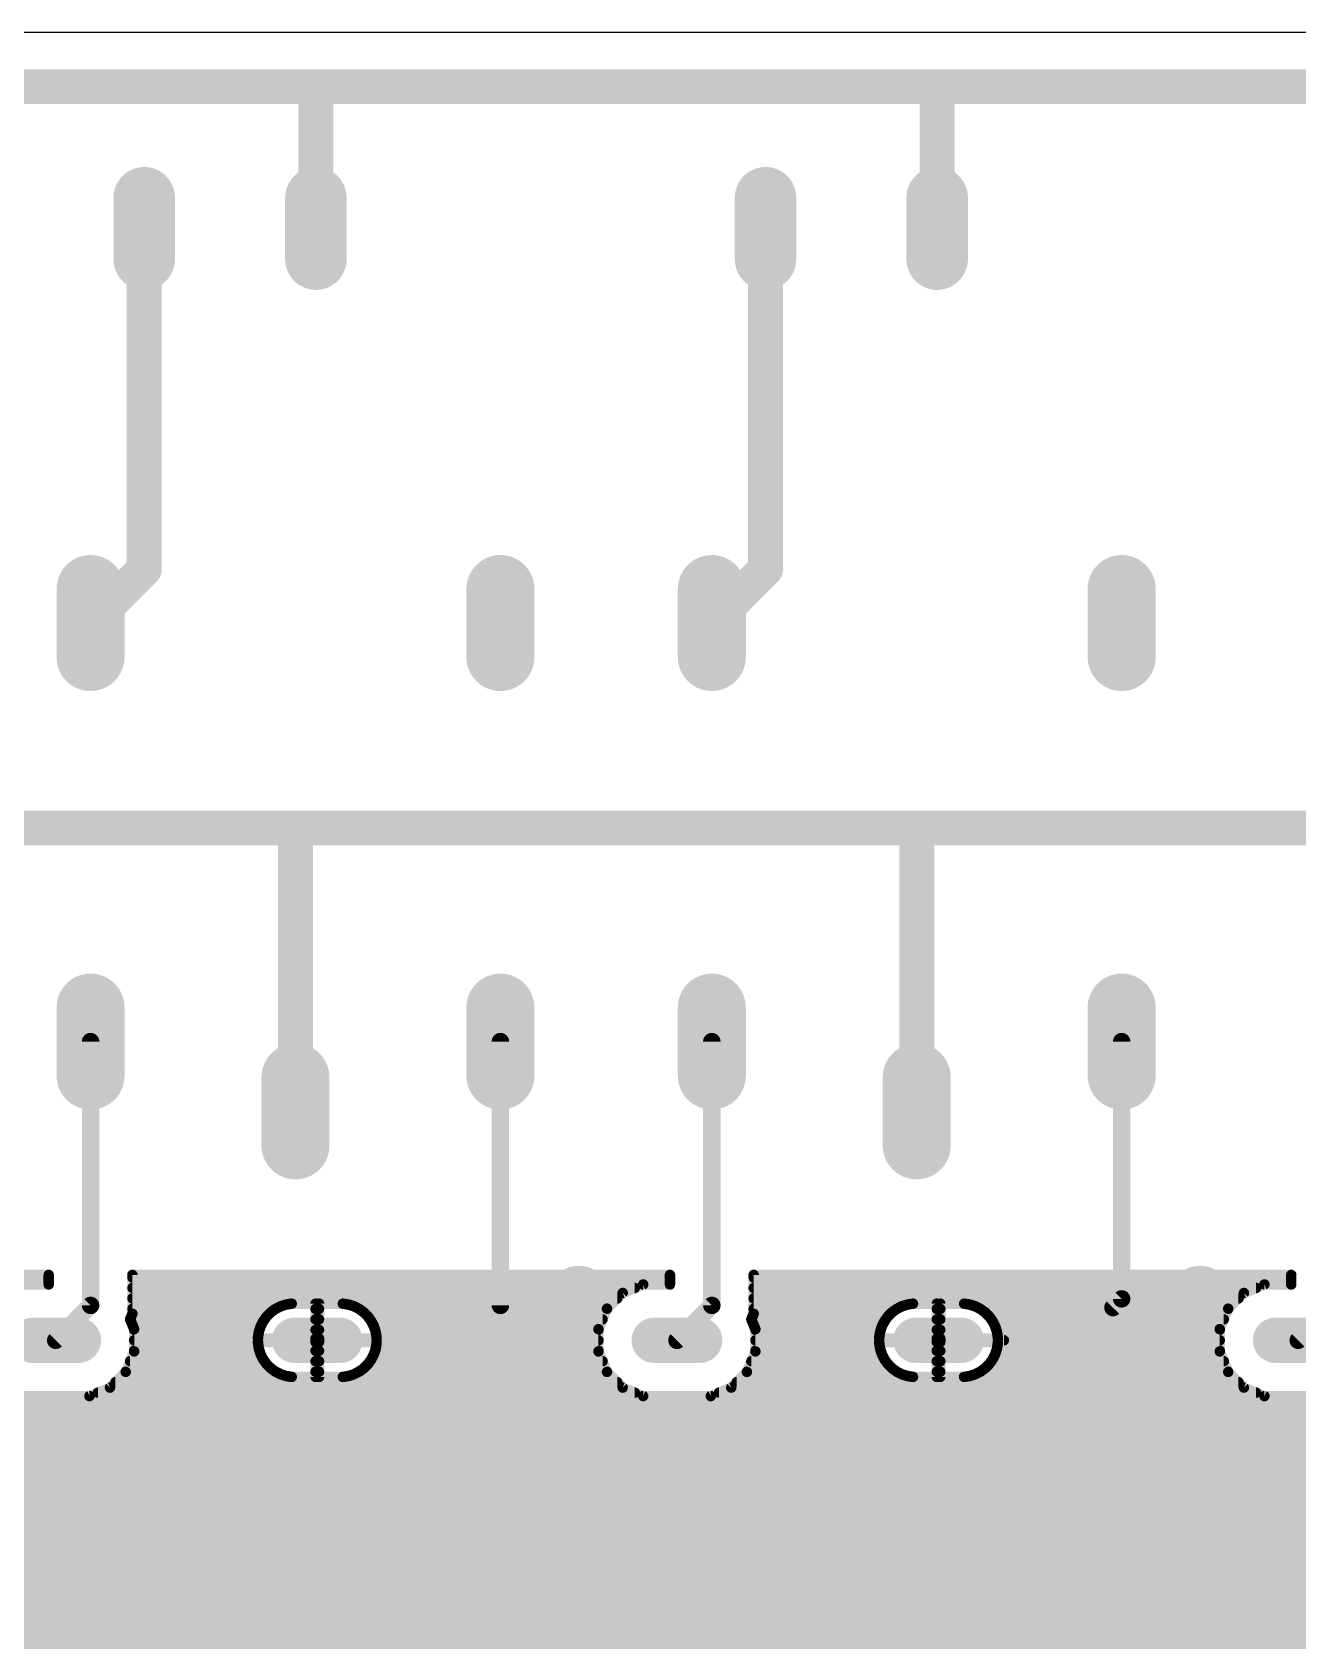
# Model space of a CAD drawing. Header units: millimetres. Extents: x 0 to 653, y 0 to 287.
# Drawn here: x 43.45 to 80.31, y 142.81 to 189.75 of the extents above; entities that cross this region are included whole.
import ezdxf

# ---------------------------------------------------------------- set-up
doc = ezdxf.new("R2010")
doc.units = ezdxf.units.MM
for name, color, linetype in [('16', 7, 'Continuous'), ('17', 7, 'Continuous'), ('18', 7, 'Continuous'), ('20', 7, 'Continuous')]:
    doc.layers.add(name, color=color, linetype=linetype)

# ---------------------------------------------------------------- blocks, each defined once
blk = doc.blocks.new('LONGP100')
at = {"const_width": 1}
blk.add_lwpolyline([(-0.5, 0), (0.5, 0)], dxfattribs=at)
at = {"const_width": 0.5}
for points in [[(-0.5, 0.25, 1), (-0.5, -0.25)], [(0.5, -0.25, 1), (0.5, 0.25)]]:
    blk.add_lwpolyline(points, format="xyb", dxfattribs=at)
blk = doc.blocks.new('ROUNDV')
at = {"const_width": 0.5}
blk.add_lwpolyline([(0, -0.25, 1), (0, 0.25, 1), (0, -0.25)], format="xyb", dxfattribs=at)

msp = doc.modelspace()

# ---------------------------------------------------------------- linework, layer by layer
at = {"layer": '16'}
for points, const_width in [([(33.972, 188.163), (51.752, 188.163)], 1.016), ([(51.712, 188.123), (51.752, 188.163)], 1.016), ([(51.712, 184.035), (51.712, 188.123)], 1.016), ([(51.752, 188.163), (69.85, 188.163)], 1.016), ([(69.81, 188.123), (69.85, 188.163)], 1.016), ([(69.81, 184.035), (69.81, 188.123)], 1.016), ([(69.85, 188.163), (88.265, 188.163)], 1.016), ([(46.712, 174.106), (46.712, 184.035)], 1.016), ([(64.81, 174.106), (64.81, 184.035)], 1.016), ([(45.148, 172.542), (46.712, 174.106)], 1.016), ([(63.246, 172.542), (64.81, 174.106)], 1.016), ([(33.02, 166.573), (51.117, 166.573)], 1.016), ([(51.117, 166.573), (69.215, 166.573)], 1.016), ([(51.117, 158.318), (51.117, 166.573)], 1.016), ([(69.215, 166.573), (87.312, 166.573)], 1.016), ([(69.215, 158.318), (69.215, 166.573)], 1.016), ([(45.148, 160.35), (45.148, 152.666)], 0.508), ([(57.087, 160.35), (57.087, 152.666)], 0.508), ([(63.246, 160.35), (63.246, 152.666)], 0.508), ([(75.184, 160.35), (75.184, 152.857)], 0.508), ([(43.929, 153.555), (28.27, 153.555)], 0.305), ([(28.27, 153.479), (43.929, 153.479)], 0.305), ([(43.929, 153.276), (43.929, 153.555)], 0.305), ([(62.027, 153.555), (46.368, 153.555)], 0.305), ([(46.368, 153.555), (46.368, 152.424)], 0.305), ([(46.368, 153.479), (62.027, 153.479)], 0.305), ([(62.027, 153.276), (62.027, 153.555)], 0.305), ([(80.124, 153.555), (64.465, 153.555)], 0.305), ([(64.465, 153.555), (64.465, 152.424)], 0.305), ([(64.465, 153.479), (80.124, 153.479)], 0.305), ([(80.124, 153.276), (80.124, 153.555)], 0.305), ([(43.149, 153.276), (43.929, 153.276)], 0.305), ([(46.368, 153.174), (61.001, 153.174)], 0.305), ([(60.191, 152.571), (60.649, 153.028)], 0.305), ([(60.649, 153.028), (61.246, 153.276)], 0.305), ([(61.246, 153.276), (62.027, 153.276)], 0.305), ([(64.465, 153.174), (79.099, 153.174)], 0.305), ([(75.184, 152.857), (74.93, 152.603)], 0.508), ([(78.289, 152.571), (78.746, 153.028)], 0.305), ([(78.746, 153.028), (79.344, 153.276)], 0.305), ([(79.344, 153.276), (80.124, 153.276)], 0.305), ([(45.148, 152.666), (44.133, 151.65)], 0.508), ([(46.368, 152.424), (46.3, 152.26)], 0.305), ([(46.368, 152.869), (60.49, 152.869)], 0.305), ([(46.368, 152.565), (50.537, 152.565)], 0.305), ([(50.278, 152.345), (50.397, 152.464)], 0.305), ([(50.397, 152.464), (50.533, 152.563)], 0.305), ([(50.533, 152.563), (50.683, 152.639)], 0.305), ([(50.683, 152.639), (50.842, 152.691)], 0.305), ([(50.842, 152.691), (51.008, 152.717)], 0.305), ([(51.008, 152.717), (51.702, 152.717)], 0.305), ([(51.702, 152.717), (51.702, 151.701)], 0.305), ([(51.702, 152.565), (51.803, 152.565)], 0.305), ([(51.803, 151.701), (51.803, 152.717)], 0.305), ([(51.803, 152.717), (52.497, 152.717)], 0.305), ([(52.497, 152.717), (52.663, 152.691)], 0.305), ([(52.663, 152.691), (52.822, 152.639)], 0.305), ([(52.822, 152.639), (52.972, 152.563)], 0.305), ([(52.968, 152.565), (60.189, 152.565)], 0.305), ([(52.972, 152.563), (53.108, 152.464)], 0.305), ([(53.108, 152.464), (53.227, 152.345)], 0.305), ([(59.944, 151.974), (60.191, 152.571)], 0.305), ([(63.246, 152.666), (62.23, 151.65)], 0.508), ([(64.465, 152.424), (64.397, 152.26)], 0.305), ([(64.465, 152.869), (78.587, 152.869)], 0.305), ([(64.465, 152.565), (68.634, 152.565)], 0.305), ([(68.376, 152.345), (68.495, 152.464)], 0.305), ([(68.495, 152.464), (68.63, 152.563)], 0.305), ([(68.63, 152.563), (68.78, 152.639)], 0.305), ([(68.78, 152.639), (68.94, 152.691)], 0.305), ([(68.94, 152.691), (69.106, 152.717)], 0.305), ([(69.106, 152.717), (69.799, 152.717)], 0.305), ([(69.799, 152.717), (69.799, 151.701)], 0.305), ([(69.799, 152.565), (69.901, 152.565)], 0.305), ([(69.901, 151.701), (69.901, 152.717)], 0.305), ([(69.901, 152.717), (70.594, 152.717)], 0.305), ([(70.594, 152.717), (70.76, 152.691)], 0.305), ([(70.76, 152.691), (70.92, 152.639)], 0.305), ([(70.92, 152.639), (71.07, 152.563)], 0.305), ([(71.066, 152.565), (78.286, 152.565)], 0.305), ([(71.07, 152.563), (71.205, 152.464)], 0.305), ([(71.205, 152.464), (71.324, 152.345)], 0.305), ([(78.041, 151.974), (78.289, 152.571)], 0.305), ([(81.344, 152.666), (80.328, 151.65)], 0.508), ([(46.3, 152.26), (46.419, 151.974)], 0.305), ([(46.3, 152.26), (50.216, 152.26)], 0.305), ([(46.419, 151.974), (46.419, 151.327)], 0.305), ([(46.419, 151.955), (50.069, 151.955)], 0.305), ([(50.052, 151.9), (50.103, 152.06)], 0.305), ([(50.103, 152.06), (50.18, 152.209)], 0.305), ([(50.18, 152.209), (50.278, 152.345)], 0.305), ([(51.702, 152.26), (51.803, 152.26)], 0.305), ([(51.702, 151.955), (51.803, 151.955)], 0.305), ([(53.227, 152.345), (53.325, 152.209)], 0.305), ([(53.289, 152.26), (60.063, 152.26)], 0.305), ([(53.325, 152.209), (53.401, 152.06)], 0.305), ([(53.401, 152.06), (53.453, 151.9)], 0.305), ([(53.436, 151.955), (59.944, 151.955)], 0.305), ([(59.944, 151.327), (59.944, 151.974)], 0.305), ([(64.397, 152.26), (64.516, 151.974)], 0.305), ([(64.397, 152.26), (68.314, 152.26)], 0.305), ([(64.516, 151.974), (64.516, 151.327)], 0.305), ([(64.516, 151.955), (68.167, 151.955)], 0.305), ([(68.149, 151.9), (68.201, 152.06)], 0.305), ([(68.201, 152.06), (68.277, 152.209)], 0.305), ([(68.277, 152.209), (68.376, 152.345)], 0.305), ([(69.799, 152.26), (69.901, 152.26)], 0.305), ([(69.799, 151.955), (69.901, 151.955)], 0.305), ([(71.324, 152.345), (71.423, 152.209)], 0.305), ([(71.386, 152.26), (78.16, 152.26)], 0.305), ([(71.423, 152.209), (71.499, 152.06)], 0.305), ([(71.499, 152.06), (71.551, 151.9)], 0.305), ([(71.533, 151.955), (78.041, 151.955)], 0.305), ([(78.041, 151.327), (78.041, 151.974)], 0.305), ([(46.419, 151.65), (51.702, 151.65)], 0.305), ([(50.025, 151.734), (50.052, 151.9)], 0.305), ([(50.025, 151.701), (50.025, 151.734)], 0.305), ([(51.702, 151.701), (50.025, 151.701)], 0.305), ([(50.025, 151.566), (50.025, 151.599)], 0.305), ([(50.025, 151.599), (51.702, 151.599)], 0.305), ([(50.052, 151.4), (50.025, 151.566)], 0.305), ([(51.702, 151.599), (51.702, 151.701)], 0.305), ([(51.702, 151.701), (51.803, 151.701)], 0.305), ([(51.803, 151.599), (51.702, 151.599)], 0.305), ([(51.702, 151.599), (51.702, 150.583)], 0.305), ([(53.48, 151.701), (51.803, 151.701)], 0.305), ([(51.803, 151.701), (51.803, 151.599)], 0.305), ([(51.803, 151.65), (59.944, 151.65)], 0.305), ([(51.803, 151.599), (53.48, 151.599)], 0.305), ([(51.803, 150.583), (51.803, 151.599)], 0.305), ([(53.453, 151.9), (53.48, 151.734)], 0.305), ([(53.48, 151.566), (53.453, 151.4)], 0.305), ([(53.48, 151.734), (53.48, 151.701)], 0.305), ([(53.48, 151.599), (53.48, 151.566)], 0.305), ([(64.516, 151.65), (69.799, 151.65)], 0.305), ([(68.123, 151.734), (68.149, 151.9)], 0.305), ([(68.123, 151.701), (68.123, 151.734)], 0.305), ([(69.799, 151.701), (68.123, 151.701)], 0.305), ([(68.123, 151.566), (68.123, 151.599)], 0.305), ([(68.123, 151.599), (69.799, 151.599)], 0.305), ([(68.149, 151.4), (68.123, 151.566)], 0.305), ([(69.799, 151.599), (69.799, 151.701)], 0.305), ([(69.799, 151.701), (69.901, 151.701)], 0.305), ([(69.901, 151.599), (69.799, 151.599)], 0.305), ([(69.799, 151.599), (69.799, 150.583)], 0.305), ([(69.85, 151.65), (71.755, 151.65)], 0.305), ([(71.577, 151.701), (69.901, 151.701)], 0.305), ([(69.901, 151.701), (69.901, 151.599)], 0.305), ([(69.901, 151.65), (78.041, 151.65)], 0.305), ([(69.901, 151.599), (71.577, 151.599)], 0.305), ([(69.901, 150.583), (69.901, 151.599)], 0.305), ([(71.551, 151.9), (71.577, 151.734)], 0.305), ([(71.577, 151.566), (71.551, 151.4)], 0.305), ([(71.577, 151.734), (71.577, 151.701)], 0.305), ([(71.577, 151.599), (71.577, 151.566)], 0.305), ([(46.419, 151.327), (46.171, 150.729)], 0.305), ([(46.3, 151.041), (50.216, 151.041)], 0.305), ([(46.419, 151.345), (50.069, 151.345)], 0.305), ([(50.103, 151.241), (50.052, 151.4)], 0.305), ([(50.18, 151.091), (50.103, 151.241)], 0.305), ([(50.278, 150.955), (50.18, 151.091)], 0.305), ([(51.702, 151.345), (51.803, 151.345)], 0.305), ([(51.702, 151.041), (51.803, 151.041)], 0.305), ([(53.325, 151.091), (53.227, 150.955)], 0.305), ([(53.289, 151.041), (60.063, 151.041)], 0.305), ([(53.401, 151.241), (53.325, 151.091)], 0.305), ([(53.453, 151.4), (53.401, 151.241)], 0.305), ([(53.436, 151.345), (59.944, 151.345)], 0.305), ([(60.191, 150.729), (59.944, 151.327)], 0.305), ([(64.516, 151.327), (64.269, 150.729)], 0.305), ([(64.397, 151.041), (68.314, 151.041)], 0.305), ([(64.516, 151.345), (68.167, 151.345)], 0.305), ([(68.201, 151.241), (68.149, 151.4)], 0.305), ([(68.277, 151.091), (68.201, 151.241)], 0.305), ([(68.376, 150.955), (68.277, 151.091)], 0.305), ([(69.799, 151.345), (69.901, 151.345)], 0.305), ([(69.799, 151.041), (69.901, 151.041)], 0.305), ([(71.423, 151.091), (71.324, 150.955)], 0.305), ([(71.386, 151.041), (78.16, 151.041)], 0.305), ([(71.499, 151.241), (71.423, 151.091)], 0.305), ([(71.551, 151.4), (71.499, 151.241)], 0.305), ([(71.533, 151.345), (78.041, 151.345)], 0.305), ([(78.289, 150.729), (78.041, 151.327)], 0.305), ([(46.171, 150.729), (45.714, 150.272)], 0.305), ([(46.174, 150.736), (50.537, 150.736)], 0.305), ([(50.397, 150.836), (50.278, 150.955)], 0.305), ([(50.533, 150.738), (50.397, 150.836)], 0.305), ([(50.683, 150.662), (50.533, 150.738)], 0.305), ([(50.842, 150.61), (50.683, 150.662)], 0.305), ([(51.008, 150.583), (50.842, 150.61)], 0.305), ([(51.702, 150.583), (51.008, 150.583)], 0.305), ([(51.702, 150.736), (51.803, 150.736)], 0.305), ([(52.497, 150.583), (51.803, 150.583)], 0.305), ([(52.663, 150.61), (52.497, 150.583)], 0.305), ([(52.822, 150.662), (52.663, 150.61)], 0.305), ([(52.972, 150.738), (52.822, 150.662)], 0.305), ([(52.968, 150.736), (60.189, 150.736)], 0.305), ([(53.108, 150.836), (52.972, 150.738)], 0.305), ([(53.227, 150.955), (53.108, 150.836)], 0.305), ([(60.649, 150.272), (60.191, 150.729)], 0.305), ([(64.269, 150.729), (63.811, 150.272)], 0.305), ([(64.271, 150.736), (68.634, 150.736)], 0.305), ([(68.495, 150.836), (68.376, 150.955)], 0.305), ([(68.63, 150.738), (68.495, 150.836)], 0.305), ([(68.78, 150.662), (68.63, 150.738)], 0.305), ([(68.94, 150.61), (68.78, 150.662)], 0.305), ([(69.106, 150.583), (68.94, 150.61)], 0.305), ([(69.799, 150.583), (69.106, 150.583)], 0.305), ([(69.799, 150.736), (69.901, 150.736)], 0.305), ([(70.594, 150.583), (69.901, 150.583)], 0.305), ([(70.76, 150.61), (70.594, 150.583)], 0.305), ([(70.92, 150.662), (70.76, 150.61)], 0.305), ([(71.07, 150.738), (70.92, 150.662)], 0.305), ([(71.066, 150.736), (78.286, 150.736)], 0.305), ([(71.205, 150.836), (71.07, 150.738)], 0.305), ([(71.324, 150.955), (71.205, 150.836)], 0.305), ([(78.746, 150.272), (78.289, 150.729)], 0.305), ([(45.714, 150.272), (45.116, 150.025)], 0.305), ([(45.361, 150.126), (61.001, 150.126)], 0.305), ([(45.873, 150.431), (60.49, 150.431)], 0.305), ([(61.246, 150.025), (60.649, 150.272)], 0.305), ([(63.811, 150.272), (63.214, 150.025)], 0.305), ([(63.459, 150.126), (79.099, 150.126)], 0.305), ([(63.97, 150.431), (78.587, 150.431)], 0.305), ([(79.344, 150.025), (78.746, 150.272)], 0.305), ([(1.168, 149.821), (167.958, 149.821)], 0.305), ([(45.116, 150.025), (43.149, 150.025)], 0.305), ([(63.214, 150.025), (61.246, 150.025)], 0.305), ([(81.311, 150.025), (79.344, 150.025)], 0.305), ([(6.188, 149.517), (167.958, 149.517)], 0.305), ([(6.493, 149.212), (167.958, 149.212)], 0.305), ([(6.693, 148.907), (167.958, 148.907)], 0.305), ([(6.693, 148.602), (167.958, 148.602)], 0.305), ([(6.693, 148.297), (167.958, 148.297)], 0.305), ([(6.693, 147.993), (167.958, 147.993)], 0.305), ([(6.137, 147.383), (167.958, 147.383)], 0.305), ([(6.442, 147.688), (167.958, 147.688)], 0.305), ([(1.168, 147.078), (167.958, 147.078)], 0.305), ([(1.168, 146.773), (167.958, 146.773)], 0.305), ([(1.168, 146.469), (167.958, 146.469)], 0.305), ([(1.168, 146.164), (167.958, 146.164)], 0.305), ([(1.168, 145.859), (167.958, 145.859)], 0.305), ([(1.168, 145.554), (167.958, 145.554)], 0.305), ([(1.168, 145.249), (167.958, 145.249)], 0.305), ([(1.168, 144.945), (167.958, 144.945)], 0.305), ([(1.168, 144.64), (167.958, 144.64)], 0.305), ([(1.168, 144.335), (167.958, 144.335)], 0.305), ([(1.168, 144.03), (167.958, 144.03)], 0.305), ([(1.168, 143.725), (167.958, 143.725)], 0.305), ([(1.168, 143.421), (167.958, 143.421)], 0.305), ([(1.168, 143.116), (167.958, 143.116)], 0.305), ([(1.168, 142.811), (167.958, 142.811)], 0.305)]:
    msp.add_lwpolyline(points, dxfattribs=dict(at, const_width=const_width))
for points, const_width in [([(51.459, 188.123, -1), (51.967, 188.123)], 0.508), ([(51.892, 187.943, -1), (51.533, 188.302)], 0.508), ([(51.752, 187.909, -1), (51.752, 188.417)], 0.508), ([(51.573, 188.342, -1), (51.932, 187.983)], 0.508), ([(51.752, 188.417, -1), (51.752, 187.909)], 0.508), ([(69.556, 188.123, -1), (70.064, 188.123)], 0.508), ([(69.99, 187.943, -1), (69.63, 188.302)], 0.508), ([(69.85, 187.909, -1), (69.85, 188.417)], 0.508), ([(69.67, 188.342, -1), (70.03, 187.983)], 0.508), ([(69.85, 188.417, -1), (69.85, 187.909)], 0.508), ([(46.459, 184.035, -1), (46.967, 184.035)], 0.508), ([(64.556, 184.035, -1), (65.064, 184.035)], 0.508), ([(51.967, 184.035, -1), (51.459, 184.035)], 0.508), ([(70.064, 184.035, -1), (69.556, 184.035)], 0.508), ([(46.967, 174.106, -1), (46.459, 174.106)], 0.508), ([(46.533, 174.285, -1), (46.892, 173.926)], 0.508), ([(65.064, 174.106, -1), (64.556, 174.106)], 0.508), ([(64.63, 174.285, -1), (64.99, 173.926)], 0.508), ([(45.328, 172.362, -1), (44.969, 172.721)], 0.508), ([(63.426, 172.362, -1), (63.066, 172.721)], 0.508), ([(51.117, 166.319, -1), (51.117, 166.827)], 0.508), ([(50.864, 166.573, -1), (51.371, 166.573)], 0.508), ([(51.117, 166.827, -1), (51.117, 166.319)], 0.508), ([(69.215, 166.319, -1), (69.215, 166.827)], 0.508), ([(68.961, 166.573, -1), (69.469, 166.573)], 0.508), ([(69.215, 166.827, -1), (69.215, 166.319)], 0.508), ([(45.022, 160.35, -1), (45.276, 160.35)], 0.254), ([(56.959, 160.35, -1), (57.214, 160.35)], 0.254), ([(63.119, 160.35, -1), (63.373, 160.35)], 0.254), ([(75.057, 160.35, -1), (75.311, 160.35)], 0.254), ([(51.371, 158.318, -1), (50.864, 158.318)], 0.508), ([(69.469, 158.318, -1), (68.961, 158.318)], 0.508), ([(43.853, 153.555, -1), (44.005, 153.555)], 0.152), ([(43.929, 153.631, -1), (43.929, 153.479)], 0.152), ([(43.929, 153.555, -1), (43.929, 153.403)], 0.152), ([(46.368, 153.479, -1), (46.368, 153.631)], 0.152), ([(46.291, 153.555, -1), (46.444, 153.555)], 0.152), ([(46.368, 153.403, -1), (46.368, 153.555)], 0.152), ([(61.951, 153.555, -1), (62.103, 153.555)], 0.152), ([(62.027, 153.631, -1), (62.027, 153.479)], 0.152), ([(62.027, 153.555, -1), (62.027, 153.403)], 0.152), ([(64.465, 153.479, -1), (64.465, 153.631)], 0.152), ([(64.389, 153.555, -1), (64.541, 153.555)], 0.152), ([(64.465, 153.403, -1), (64.465, 153.555)], 0.152), ([(80.048, 153.555, -1), (80.201, 153.555)], 0.152), ([(80.124, 153.631, -1), (80.124, 153.479)], 0.152), ([(80.124, 153.555, -1), (80.124, 153.403)], 0.152), ([(44.005, 153.276, -1), (43.853, 153.276)], 0.152), ([(43.929, 153.352, -1), (43.929, 153.2)], 0.152), ([(46.368, 153.098, -1), (46.368, 153.25)], 0.152), ([(60.678, 152.958, -1), (60.62, 153.099)], 0.152), ([(60.595, 153.082, -1), (60.703, 152.974)], 0.152), ([(61.001, 153.25, -1), (61.001, 153.098)], 0.152), ([(61.246, 153.2, -1), (61.246, 153.352)], 0.152), ([(61.217, 153.346, -1), (61.275, 153.205)], 0.152), ([(62.103, 153.276, -1), (61.951, 153.276)], 0.152), ([(62.027, 153.352, -1), (62.027, 153.2)], 0.152), ([(64.465, 153.098, -1), (64.465, 153.25)], 0.152), ([(75.094, 152.946, -1), (75.274, 152.767)], 0.254), ([(78.775, 152.958, -1), (78.717, 153.099)], 0.152), ([(78.692, 153.082, -1), (78.8, 152.974)], 0.152), ([(79.099, 153.25, -1), (79.099, 153.098)], 0.152), ([(79.344, 153.2, -1), (79.344, 153.352)], 0.152), ([(79.315, 153.346, -1), (79.373, 153.205)], 0.152), ([(80.201, 153.276, -1), (80.048, 153.276)], 0.152), ([(80.124, 153.352, -1), (80.124, 153.2)], 0.152), ([(45.276, 152.666, -1), (45.022, 152.666)], 0.254), ([(45.059, 152.756, -1), (45.238, 152.576)], 0.254), ([(46.368, 152.793, -1), (46.368, 152.946)], 0.152), ([(46.368, 152.488, -1), (46.368, 152.641)], 0.152), ([(46.297, 152.453, -1), (46.438, 152.394)], 0.152), ([(50.442, 152.402, -1), (50.352, 152.526)], 0.152), ([(50.343, 152.518, -1), (50.451, 152.41)], 0.152), ([(50.568, 152.495, -1), (50.498, 152.63)], 0.152), ([(50.488, 152.624, -1), (50.578, 152.501)], 0.152), ([(50.537, 152.641, -1), (50.537, 152.488)], 0.152), ([(50.706, 152.566, -1), (50.659, 152.711)], 0.152), ([(50.648, 152.707, -1), (50.717, 152.571)], 0.152), ([(50.854, 152.615, -1), (50.83, 152.766)], 0.152), ([(50.819, 152.763, -1), (50.866, 152.618)], 0.152), ([(51.008, 152.641, -1), (51.008, 152.793)], 0.152), ([(50.996, 152.792, -1), (51.02, 152.642)], 0.152), ([(51.626, 152.717, -1), (51.778, 152.717)], 0.152), ([(51.702, 152.488, -1), (51.702, 152.641)], 0.152), ([(51.702, 152.793, -1), (51.702, 152.641)], 0.152), ([(51.727, 152.717, -1), (51.88, 152.717)], 0.152), ([(51.803, 152.641, -1), (51.803, 152.793)], 0.152), ([(51.803, 152.641, -1), (51.803, 152.488)], 0.152), ([(52.485, 152.642, -1), (52.509, 152.792)], 0.152), ([(52.497, 152.793, -1), (52.497, 152.641)], 0.152), ([(52.639, 152.618, -1), (52.686, 152.763)], 0.152), ([(52.675, 152.766, -1), (52.651, 152.615)], 0.152), ([(52.788, 152.571, -1), (52.857, 152.707)], 0.152), ([(52.846, 152.711, -1), (52.799, 152.566)], 0.152), ([(52.968, 152.488, -1), (52.968, 152.641)], 0.152), ([(52.927, 152.501, -1), (53.017, 152.624)], 0.152), ([(53.007, 152.63, -1), (52.937, 152.495)], 0.152), ([(53.054, 152.41, -1), (53.162, 152.518)], 0.152), ([(53.153, 152.526, -1), (53.063, 152.402)], 0.152), ([(57.214, 152.666, -1), (56.959, 152.666)], 0.254), ([(60.245, 152.517, -1), (60.138, 152.625)], 0.152), ([(60.121, 152.6, -1), (60.262, 152.542)], 0.152), ([(60.189, 152.641, -1), (60.189, 152.488)], 0.152), ([(60.49, 152.946, -1), (60.49, 152.793)], 0.152), ([(63.373, 152.666, -1), (63.119, 152.666)], 0.254), ([(63.156, 152.756, -1), (63.336, 152.576)], 0.254), ([(64.465, 152.793, -1), (64.465, 152.946)], 0.152), ([(64.465, 152.488, -1), (64.465, 152.641)], 0.152), ([(64.395, 152.453, -1), (64.536, 152.394)], 0.152), ([(68.539, 152.402, -1), (68.45, 152.526)], 0.152), ([(68.441, 152.518, -1), (68.549, 152.41)], 0.152), ([(68.665, 152.495, -1), (68.596, 152.63)], 0.152), ([(68.586, 152.624, -1), (68.675, 152.501)], 0.152), ([(68.634, 152.641, -1), (68.634, 152.488)], 0.152), ([(68.804, 152.566, -1), (68.757, 152.711)], 0.152), ([(68.746, 152.707, -1), (68.815, 152.571)], 0.152), ([(68.952, 152.615, -1), (68.928, 152.766)], 0.152), ([(68.916, 152.763, -1), (68.963, 152.618)], 0.152), ([(69.106, 152.641, -1), (69.106, 152.793)], 0.152), ([(69.094, 152.792, -1), (69.118, 152.642)], 0.152), ([(69.723, 152.717, -1), (69.875, 152.717)], 0.152), ([(69.799, 152.488, -1), (69.799, 152.641)], 0.152), ([(69.799, 152.793, -1), (69.799, 152.641)], 0.152), ([(69.825, 152.717, -1), (69.977, 152.717)], 0.152), ([(69.901, 152.641, -1), (69.901, 152.793)], 0.152), ([(69.901, 152.641, -1), (69.901, 152.488)], 0.152), ([(70.582, 152.642, -1), (70.606, 152.792)], 0.152), ([(70.594, 152.793, -1), (70.594, 152.641)], 0.152), ([(70.737, 152.618, -1), (70.784, 152.763)], 0.152), ([(70.772, 152.766, -1), (70.748, 152.615)], 0.152), ([(70.885, 152.571, -1), (70.954, 152.707)], 0.152), ([(70.944, 152.711, -1), (70.896, 152.566)], 0.152), ([(71.066, 152.488, -1), (71.066, 152.641)], 0.152), ([(71.025, 152.501, -1), (71.114, 152.624)], 0.152), ([(71.104, 152.63, -1), (71.035, 152.495)], 0.152), ([(71.151, 152.41, -1), (71.259, 152.518)], 0.152), ([(71.25, 152.526, -1), (71.161, 152.402)], 0.152), ([(75.02, 152.513, -1), (74.84, 152.692)], 0.254), ([(75.311, 152.857, -1), (75.057, 152.857)], 0.254), ([(78.343, 152.517, -1), (78.235, 152.625)], 0.152), ([(78.219, 152.6, -1), (78.359, 152.542)], 0.152), ([(78.286, 152.641, -1), (78.286, 152.488)], 0.152), ([(78.587, 152.946, -1), (78.587, 152.793)], 0.152), ([(46.23, 152.231, -1), (46.37, 152.289)], 0.152), ([(46.3, 152.184, -1), (46.3, 152.336)], 0.152), ([(46.37, 152.231, -1), (46.23, 152.289)], 0.152), ([(46.444, 152.424, -1), (46.291, 152.424)], 0.152), ([(46.342, 151.974, -1), (46.495, 151.974)], 0.152), ([(46.419, 151.879, -1), (46.419, 152.031)], 0.152), ([(50.171, 152.025, -1), (50.036, 152.094)], 0.152), ([(50.031, 152.083, -1), (50.176, 152.036)], 0.152), ([(50.069, 152.031, -1), (50.069, 151.879)], 0.152), ([(50.241, 152.164, -1), (50.118, 152.254)], 0.152), ([(50.112, 152.244, -1), (50.248, 152.175)], 0.152), ([(50.332, 152.291, -1), (50.224, 152.399)], 0.152), ([(50.216, 152.336, -1), (50.216, 152.184)], 0.152), ([(50.217, 152.39, -1), (50.34, 152.3)], 0.152), ([(51.702, 152.184, -1), (51.702, 152.336)], 0.152), ([(51.702, 151.879, -1), (51.702, 152.031)], 0.152), ([(51.803, 152.336, -1), (51.803, 152.184)], 0.152), ([(51.803, 152.031, -1), (51.803, 151.879)], 0.152), ([(53.165, 152.3, -1), (53.288, 152.39)], 0.152), ([(53.281, 152.399, -1), (53.173, 152.291)], 0.152), ([(53.289, 152.184, -1), (53.289, 152.336)], 0.152), ([(53.257, 152.175, -1), (53.393, 152.244)], 0.152), ([(53.387, 152.254, -1), (53.264, 152.164)], 0.152), ([(53.329, 152.036, -1), (53.474, 152.083)], 0.152), ([(53.469, 152.094, -1), (53.334, 152.025)], 0.152), ([(53.436, 151.879, -1), (53.436, 152.031)], 0.152), ([(59.868, 151.974, -1), (60.02, 151.974)], 0.152), ([(59.944, 152.031, -1), (59.944, 151.879)], 0.152), ([(60.063, 152.336, -1), (60.063, 152.184)], 0.152), ([(64.327, 152.231, -1), (64.468, 152.289)], 0.152), ([(64.397, 152.184, -1), (64.397, 152.336)], 0.152), ([(64.468, 152.231, -1), (64.327, 152.289)], 0.152), ([(64.541, 152.424, -1), (64.389, 152.424)], 0.152), ([(64.44, 151.974, -1), (64.592, 151.974)], 0.152), ([(64.516, 151.879, -1), (64.516, 152.031)], 0.152), ([(68.269, 152.025, -1), (68.133, 152.094)], 0.152), ([(68.129, 152.083, -1), (68.273, 152.036)], 0.152), ([(68.167, 152.031, -1), (68.167, 151.879)], 0.152), ([(68.339, 152.164, -1), (68.216, 152.254)], 0.152), ([(68.209, 152.244, -1), (68.345, 152.175)], 0.152), ([(68.43, 152.291, -1), (68.322, 152.399)], 0.152), ([(68.314, 152.39, -1), (68.438, 152.3)], 0.152), ([(68.314, 152.336, -1), (68.314, 152.184)], 0.152), ([(69.799, 152.184, -1), (69.799, 152.336)], 0.152), ([(69.799, 151.879, -1), (69.799, 152.031)], 0.152), ([(69.901, 152.336, -1), (69.901, 152.184)], 0.152), ([(69.901, 152.031, -1), (69.901, 151.879)], 0.152), ([(71.263, 152.3, -1), (71.386, 152.39)], 0.152), ([(71.378, 152.399, -1), (71.27, 152.291)], 0.152), ([(71.386, 152.184, -1), (71.386, 152.336)], 0.152), ([(71.355, 152.175, -1), (71.491, 152.244)], 0.152), ([(71.484, 152.254, -1), (71.361, 152.164)], 0.152), ([(71.427, 152.036, -1), (71.572, 152.083)], 0.152), ([(71.567, 152.094, -1), (71.431, 152.025)], 0.152), ([(71.533, 151.879, -1), (71.533, 152.031)], 0.152), ([(77.965, 151.974, -1), (78.118, 151.974)], 0.152), ([(78.041, 152.031, -1), (78.041, 151.879)], 0.152), ([(78.16, 152.336, -1), (78.16, 152.184)], 0.152), ([(44.222, 151.56, -1), (44.043, 151.74)], 0.254), ([(46.419, 151.574, -1), (46.419, 151.726)], 0.152), ([(46.489, 152.003, -1), (46.348, 151.944)], 0.152), ([(49.949, 151.734, -1), (50.102, 151.734)], 0.152), ([(50.025, 151.625, -1), (50.025, 151.777)], 0.152), ([(50.101, 151.722, -1), (49.95, 151.746)], 0.152), ([(50.102, 151.701, -1), (49.949, 151.701)], 0.152), ([(49.949, 151.599, -1), (50.102, 151.599)], 0.152), ([(50.025, 151.523, -1), (50.025, 151.676)], 0.152), ([(49.95, 151.554, -1), (50.101, 151.578)], 0.152), ([(50.102, 151.566, -1), (49.949, 151.566)], 0.152), ([(50.124, 151.876, -1), (49.979, 151.924)], 0.152), ([(49.976, 151.912, -1), (50.127, 151.888)], 0.152), ([(51.626, 151.701, -1), (51.778, 151.701)], 0.152), ([(51.702, 151.625, -1), (51.702, 151.777)], 0.152), ([(51.778, 151.701, -1), (51.626, 151.701)], 0.152), ([(51.702, 151.523, -1), (51.702, 151.676)], 0.152), ([(51.626, 151.599, -1), (51.778, 151.599)], 0.152), ([(51.778, 151.599, -1), (51.626, 151.599)], 0.152), ([(51.702, 151.777, -1), (51.702, 151.625)], 0.152), ([(51.702, 151.726, -1), (51.702, 151.574)], 0.152), ([(51.702, 151.676, -1), (51.702, 151.523)], 0.152), ([(51.803, 151.625, -1), (51.803, 151.777)], 0.152), ([(51.727, 151.701, -1), (51.88, 151.701)], 0.152), ([(51.803, 151.574, -1), (51.803, 151.726)], 0.152), ([(51.88, 151.701, -1), (51.727, 151.701)], 0.152), ([(51.803, 151.523, -1), (51.803, 151.676)], 0.152), ([(51.727, 151.599, -1), (51.88, 151.599)], 0.152), ([(51.88, 151.599, -1), (51.727, 151.599)], 0.152), ([(51.803, 151.777, -1), (51.803, 151.625)], 0.152), ([(51.803, 151.676, -1), (51.803, 151.523)], 0.152), ([(53.378, 151.888, -1), (53.529, 151.912)], 0.152), ([(53.526, 151.924, -1), (53.381, 151.876)], 0.152), ([(53.404, 151.734, -1), (53.556, 151.734)], 0.152), ([(53.556, 151.701, -1), (53.404, 151.701)], 0.152), ([(53.404, 151.599, -1), (53.556, 151.599)], 0.152), ([(53.556, 151.566, -1), (53.404, 151.566)], 0.152), ([(53.555, 151.746, -1), (53.404, 151.722)], 0.152), ([(53.404, 151.578, -1), (53.555, 151.554)], 0.152), ([(53.48, 151.777, -1), (53.48, 151.625)], 0.152), ([(53.48, 151.676, -1), (53.48, 151.523)], 0.152), ([(60.014, 151.944, -1), (59.874, 152.003)], 0.152), ([(59.944, 151.726, -1), (59.944, 151.574)], 0.152), ([(62.32, 151.56, -1), (62.14, 151.74)], 0.254), ([(64.516, 151.574, -1), (64.516, 151.726)], 0.152), ([(64.586, 152.003, -1), (64.446, 151.944)], 0.152), ([(68.047, 151.734, -1), (68.199, 151.734)], 0.152), ([(68.123, 151.625, -1), (68.123, 151.777)], 0.152), ([(68.198, 151.722, -1), (68.047, 151.746)], 0.152), ([(68.199, 151.701, -1), (68.047, 151.701)], 0.152), ([(68.047, 151.599, -1), (68.199, 151.599)], 0.152), ([(68.123, 151.523, -1), (68.123, 151.676)], 0.152), ([(68.047, 151.554, -1), (68.198, 151.578)], 0.152), ([(68.199, 151.566, -1), (68.047, 151.566)], 0.152), ([(68.222, 151.876, -1), (68.077, 151.924)], 0.152), ([(68.074, 151.912, -1), (68.224, 151.888)], 0.152), ([(69.723, 151.701, -1), (69.875, 151.701)], 0.152), ([(69.799, 151.625, -1), (69.799, 151.777)], 0.152), ([(69.875, 151.701, -1), (69.723, 151.701)], 0.152), ([(69.799, 151.523, -1), (69.799, 151.676)], 0.152), ([(69.723, 151.599, -1), (69.875, 151.599)], 0.152), ([(69.875, 151.599, -1), (69.723, 151.599)], 0.152), ([(69.85, 151.574, -1), (69.85, 151.726)], 0.152), ([(69.799, 151.777, -1), (69.799, 151.625)], 0.152), ([(69.799, 151.726, -1), (69.799, 151.574)], 0.152), ([(69.799, 151.676, -1), (69.799, 151.523)], 0.152), ([(69.901, 151.625, -1), (69.901, 151.777)], 0.152), ([(69.825, 151.701, -1), (69.977, 151.701)], 0.152), ([(69.901, 151.574, -1), (69.901, 151.726)], 0.152), ([(69.977, 151.701, -1), (69.825, 151.701)], 0.152), ([(69.901, 151.523, -1), (69.901, 151.676)], 0.152), ([(69.825, 151.599, -1), (69.977, 151.599)], 0.152), ([(69.977, 151.599, -1), (69.825, 151.599)], 0.152), ([(69.901, 151.777, -1), (69.901, 151.625)], 0.152), ([(69.901, 151.676, -1), (69.901, 151.523)], 0.152), ([(71.476, 151.888, -1), (71.626, 151.912)], 0.152), ([(71.623, 151.924, -1), (71.478, 151.876)], 0.152), ([(71.501, 151.734, -1), (71.653, 151.734)], 0.152), ([(71.653, 151.701, -1), (71.501, 151.701)], 0.152), ([(71.501, 151.599, -1), (71.653, 151.599)], 0.152), ([(71.653, 151.566, -1), (71.501, 151.566)], 0.152), ([(71.653, 151.746, -1), (71.502, 151.722)], 0.152), ([(71.502, 151.578, -1), (71.653, 151.554)], 0.152), ([(71.577, 151.777, -1), (71.577, 151.625)], 0.152), ([(71.577, 151.676, -1), (71.577, 151.523)], 0.152), ([(71.755, 151.726, -1), (71.755, 151.574)], 0.152), ([(78.112, 151.944, -1), (77.971, 152.003)], 0.152), ([(78.041, 151.726, -1), (78.041, 151.574)], 0.152), ([(80.417, 151.56, -1), (80.238, 151.74)], 0.254), ([(46.3, 150.964, -1), (46.3, 151.117)], 0.152), ([(46.419, 151.269, -1), (46.419, 151.422)], 0.152), ([(46.495, 151.327, -1), (46.342, 151.327)], 0.152), ([(46.348, 151.356, -1), (46.489, 151.298)], 0.152), ([(49.979, 151.377, -1), (50.124, 151.424)], 0.152), ([(50.127, 151.412, -1), (49.976, 151.388)], 0.152), ([(50.036, 151.206, -1), (50.171, 151.275)], 0.152), ([(50.176, 151.264, -1), (50.031, 151.217)], 0.152), ([(50.069, 151.422, -1), (50.069, 151.269)], 0.152), ([(50.118, 151.046, -1), (50.241, 151.136)], 0.152), ([(50.248, 151.126, -1), (50.112, 151.056)], 0.152), ([(50.216, 151.117, -1), (50.216, 150.964)], 0.152), ([(51.702, 151.269, -1), (51.702, 151.422)], 0.152), ([(51.702, 150.964, -1), (51.702, 151.117)], 0.152), ([(51.803, 151.422, -1), (51.803, 151.269)], 0.152), ([(51.803, 151.117, -1), (51.803, 150.964)], 0.152), ([(53.289, 150.964, -1), (53.289, 151.117)], 0.152), ([(53.393, 151.056, -1), (53.257, 151.126)], 0.152), ([(53.264, 151.136, -1), (53.387, 151.046)], 0.152), ([(53.474, 151.217, -1), (53.329, 151.264)], 0.152), ([(53.334, 151.275, -1), (53.469, 151.206)], 0.152), ([(53.436, 151.269, -1), (53.436, 151.422)], 0.152), ([(53.529, 151.388, -1), (53.378, 151.412)], 0.152), ([(53.381, 151.424, -1), (53.526, 151.377)], 0.152), ([(59.874, 151.298, -1), (60.014, 151.356)], 0.152), ([(60.02, 151.327, -1), (59.868, 151.327)], 0.152), ([(59.944, 151.422, -1), (59.944, 151.269)], 0.152), ([(60.063, 151.117, -1), (60.063, 150.964)], 0.152), ([(64.397, 150.964, -1), (64.397, 151.117)], 0.152), ([(64.516, 151.269, -1), (64.516, 151.422)], 0.152), ([(64.592, 151.327, -1), (64.44, 151.327)], 0.152), ([(64.446, 151.356, -1), (64.586, 151.298)], 0.152), ([(68.077, 151.377, -1), (68.222, 151.424)], 0.152), ([(68.224, 151.412, -1), (68.074, 151.388)], 0.152), ([(68.133, 151.206, -1), (68.269, 151.275)], 0.152), ([(68.273, 151.264, -1), (68.129, 151.217)], 0.152), ([(68.167, 151.422, -1), (68.167, 151.269)], 0.152), ([(68.216, 151.046, -1), (68.339, 151.136)], 0.152), ([(68.345, 151.126, -1), (68.209, 151.056)], 0.152), ([(68.314, 151.117, -1), (68.314, 150.964)], 0.152), ([(69.799, 151.269, -1), (69.799, 151.422)], 0.152), ([(69.799, 150.964, -1), (69.799, 151.117)], 0.152), ([(69.901, 151.422, -1), (69.901, 151.269)], 0.152), ([(69.901, 151.117, -1), (69.901, 150.964)], 0.152), ([(71.386, 150.964, -1), (71.386, 151.117)], 0.152), ([(71.491, 151.056, -1), (71.355, 151.126)], 0.152), ([(71.361, 151.136, -1), (71.484, 151.046)], 0.152), ([(71.572, 151.217, -1), (71.427, 151.264)], 0.152), ([(71.431, 151.275, -1), (71.567, 151.206)], 0.152), ([(71.533, 151.269, -1), (71.533, 151.422)], 0.152), ([(71.626, 151.388, -1), (71.476, 151.412)], 0.152), ([(71.478, 151.424, -1), (71.623, 151.377)], 0.152), ([(77.971, 151.298, -1), (78.112, 151.356)], 0.152), ([(78.118, 151.327, -1), (77.965, 151.327)], 0.152), ([(78.041, 151.422, -1), (78.041, 151.269)], 0.152), ([(78.16, 151.117, -1), (78.16, 150.964)], 0.152), ([(46.241, 150.7, -1), (46.101, 150.758)], 0.152), ([(46.174, 150.66, -1), (46.174, 150.812)], 0.152), ([(46.117, 150.783, -1), (46.225, 150.675)], 0.152), ([(50.224, 150.901, -1), (50.332, 151.009)], 0.152), ([(50.34, 151, -1), (50.217, 150.91)], 0.152), ([(50.352, 150.775, -1), (50.442, 150.898)], 0.152), ([(50.451, 150.89, -1), (50.343, 150.783)], 0.152), ([(50.498, 150.67, -1), (50.568, 150.806)], 0.152), ([(50.578, 150.799, -1), (50.488, 150.676)], 0.152), ([(50.537, 150.812, -1), (50.537, 150.66)], 0.152), ([(50.659, 150.589, -1), (50.706, 150.734)], 0.152), ([(50.717, 150.729, -1), (50.648, 150.594)], 0.152), ([(50.83, 150.534, -1), (50.854, 150.685)], 0.152), ([(50.866, 150.682, -1), (50.819, 150.537)], 0.152), ([(51.008, 150.507, -1), (51.008, 150.66)], 0.152), ([(51.02, 150.659, -1), (50.996, 150.508)], 0.152), ([(51.702, 150.66, -1), (51.702, 150.812)], 0.152), ([(51.702, 150.66, -1), (51.702, 150.507)], 0.152), ([(51.803, 150.507, -1), (51.803, 150.66)], 0.152), ([(51.803, 150.812, -1), (51.803, 150.66)], 0.152), ([(52.509, 150.508, -1), (52.485, 150.659)], 0.152), ([(52.497, 150.66, -1), (52.497, 150.507)], 0.152), ([(52.686, 150.537, -1), (52.639, 150.682)], 0.152), ([(52.651, 150.685, -1), (52.675, 150.534)], 0.152), ([(52.857, 150.594, -1), (52.788, 150.729)], 0.152), ([(52.799, 150.734, -1), (52.846, 150.589)], 0.152), ([(52.968, 150.66, -1), (52.968, 150.812)], 0.152), ([(53.017, 150.676, -1), (52.927, 150.799)], 0.152), ([(52.937, 150.806, -1), (53.007, 150.67)], 0.152), ([(53.162, 150.783, -1), (53.054, 150.89)], 0.152), ([(53.063, 150.898, -1), (53.153, 150.775)], 0.152), ([(53.288, 150.91, -1), (53.165, 151)], 0.152), ([(53.173, 151.009, -1), (53.281, 150.901)], 0.152), ([(60.138, 150.675, -1), (60.245, 150.783)], 0.152), ([(60.262, 150.758, -1), (60.121, 150.7)], 0.152), ([(60.189, 150.812, -1), (60.189, 150.66)], 0.152), ([(64.339, 150.7, -1), (64.198, 150.758)], 0.152), ([(64.271, 150.66, -1), (64.271, 150.812)], 0.152), ([(64.215, 150.783, -1), (64.322, 150.675)], 0.152), ([(68.322, 150.901, -1), (68.43, 151.009)], 0.152), ([(68.438, 151, -1), (68.314, 150.91)], 0.152), ([(68.45, 150.775, -1), (68.539, 150.898)], 0.152), ([(68.549, 150.89, -1), (68.441, 150.783)], 0.152), ([(68.596, 150.67, -1), (68.665, 150.806)], 0.152), ([(68.675, 150.799, -1), (68.586, 150.676)], 0.152), ([(68.634, 150.812, -1), (68.634, 150.66)], 0.152), ([(68.757, 150.589, -1), (68.804, 150.734)], 0.152), ([(68.815, 150.729, -1), (68.746, 150.594)], 0.152), ([(68.928, 150.534, -1), (68.952, 150.685)], 0.152), ([(68.963, 150.682, -1), (68.916, 150.537)], 0.152), ([(69.106, 150.507, -1), (69.106, 150.66)], 0.152), ([(69.118, 150.659, -1), (69.094, 150.508)], 0.152), ([(69.799, 150.66, -1), (69.799, 150.812)], 0.152), ([(69.799, 150.66, -1), (69.799, 150.507)], 0.152), ([(69.901, 150.507, -1), (69.901, 150.66)], 0.152), ([(69.901, 150.812, -1), (69.901, 150.66)], 0.152), ([(70.606, 150.508, -1), (70.582, 150.659)], 0.152), ([(70.594, 150.66, -1), (70.594, 150.507)], 0.152), ([(70.784, 150.537, -1), (70.737, 150.682)], 0.152), ([(70.748, 150.685, -1), (70.772, 150.534)], 0.152), ([(70.954, 150.594, -1), (70.885, 150.729)], 0.152), ([(70.896, 150.734, -1), (70.944, 150.589)], 0.152), ([(71.066, 150.66, -1), (71.066, 150.812)], 0.152), ([(71.114, 150.676, -1), (71.025, 150.799)], 0.152), ([(71.035, 150.806, -1), (71.104, 150.67)], 0.152), ([(71.259, 150.783, -1), (71.151, 150.89)], 0.152), ([(71.161, 150.898, -1), (71.25, 150.775)], 0.152), ([(71.386, 150.91, -1), (71.263, 151)], 0.152), ([(71.27, 151.009, -1), (71.378, 150.901)], 0.152), ([(78.235, 150.675, -1), (78.343, 150.783)], 0.152), ([(78.359, 150.758, -1), (78.219, 150.7)], 0.152), ([(78.286, 150.812, -1), (78.286, 150.66)], 0.152), ([(45.361, 150.05, -1), (45.361, 150.202)], 0.152), ([(45.768, 150.218, -1), (45.66, 150.326)], 0.152), ([(45.685, 150.342, -1), (45.743, 150.202)], 0.152), ([(45.873, 150.355, -1), (45.873, 150.507)], 0.152), ([(51.778, 150.583, -1), (51.626, 150.583)], 0.152), ([(51.88, 150.583, -1), (51.727, 150.583)], 0.152), ([(60.49, 150.507, -1), (60.49, 150.355)], 0.152), ([(60.62, 150.202, -1), (60.678, 150.342)], 0.152), ([(60.703, 150.326, -1), (60.595, 150.218)], 0.152), ([(61.001, 150.202, -1), (61.001, 150.05)], 0.152), ([(63.459, 150.05, -1), (63.459, 150.202)], 0.152), ([(63.865, 150.218, -1), (63.757, 150.326)], 0.152), ([(63.782, 150.342, -1), (63.84, 150.202)], 0.152), ([(63.97, 150.355, -1), (63.97, 150.507)], 0.152), ([(69.875, 150.583, -1), (69.723, 150.583)], 0.152), ([(69.977, 150.583, -1), (69.825, 150.583)], 0.152), ([(78.587, 150.507, -1), (78.587, 150.355)], 0.152), ([(78.717, 150.202, -1), (78.775, 150.342)], 0.152), ([(78.8, 150.326, -1), (78.692, 150.218)], 0.152), ([(79.099, 150.202, -1), (79.099, 150.05)], 0.152), ([(45.145, 149.954, -1), (45.087, 150.095)], 0.152), ([(45.116, 150.101, -1), (45.116, 149.948)], 0.152), ([(61.246, 149.948, -1), (61.246, 150.101)], 0.152), ([(61.275, 150.095, -1), (61.217, 149.954)], 0.152), ([(63.243, 149.954, -1), (63.185, 150.095)], 0.152), ([(63.214, 150.101, -1), (63.214, 149.948)], 0.152), ([(79.344, 149.948, -1), (79.344, 150.101)], 0.152), ([(79.373, 150.095, -1), (79.315, 149.954)], 0.152)]:
    msp.add_lwpolyline(points, format="xyb", dxfattribs=dict(at, const_width=const_width))
at = {"layer": '20'}
msp.add_line((0, 189.75), (187.94, 189.75), dxfattribs=at)

# ---------------------------------------------------------------- block references
at = {"layer": '17'}
for p, xscale, yscale, rotation in [((46.712, 184.035), -1.7907, 1.7907, 90), ((46.712, 184.035), -1.7907, 1.7907, 90), ((51.712, 184.035), -1.7907, 1.7907, 90), ((51.712, 184.035), -1.7907, 1.7907, 90), ((64.81, 184.035), -1.7907, 1.7907, 90), ((64.81, 184.035), -1.7907, 1.7907, 90), ((69.81, 184.035), -1.7907, 1.7907, 90), ((69.81, 184.035), -1.7907, 1.7907, 90), ((45.148, 172.542), -1.9812, 1.9812, 270), ((45.148, 172.542), -1.9812, 1.9812, 270), ((57.087, 172.542), -1.9812, 1.9812, 270), ((57.087, 172.542), -1.9812, 1.9812, 270), ((63.246, 172.542), -1.9812, 1.9812, 270), ((63.246, 172.542), -1.9812, 1.9812, 270), ((75.184, 172.542), -1.9812, 1.9812, 270), ((75.184, 172.542), -1.9812, 1.9812, 270), ((45.148, 160.35), -1.9812, 1.9812, 270), ((45.148, 160.35), -1.9812, 1.9812, 270), ((57.087, 160.35), -1.9812, 1.9812, 270), ((57.087, 160.35), -1.9812, 1.9812, 270), ((63.246, 160.35), -1.9812, 1.9812, 270), ((63.246, 160.35), -1.9812, 1.9812, 270), ((75.184, 160.35), -1.9812, 1.9812, 270), ((75.184, 160.35), -1.9812, 1.9812, 270), ((51.117, 158.318), -1.9812, 1.9812, 270), ((51.117, 158.318), -1.9812, 1.9812, 270), ((69.215, 158.318), -1.9812, 1.9812, 270), ((69.215, 158.318), -1.9812, 1.9812, 270)]:
    msp.add_blockref('LONGP100', p, dxfattribs=dict(at, xscale=xscale, yscale=yscale, rotation=rotation))
at = {"layer": '17', "xscale": -1.3208, "yscale": 1.3208}
for p in [(44.133, 151.65), (44.133, 151.65), (51.752, 151.65), (51.752, 151.65), (62.23, 151.65), (62.23, 151.65), (69.85, 151.65), (69.85, 151.65), (80.328, 151.65), (80.328, 151.65)]:
    msp.add_blockref('LONGP100', p, dxfattribs=at)
at = {"layer": '18', "xscale": -1.8, "yscale": 1.8, "rotation": 180}
for p in [(59.373, 152.92), (59.373, 152.92), (77.47, 152.92), (77.47, 152.92)]:
    msp.add_blockref('ROUNDV', p, dxfattribs=at)

doc.saveas('drawing.dxf')
